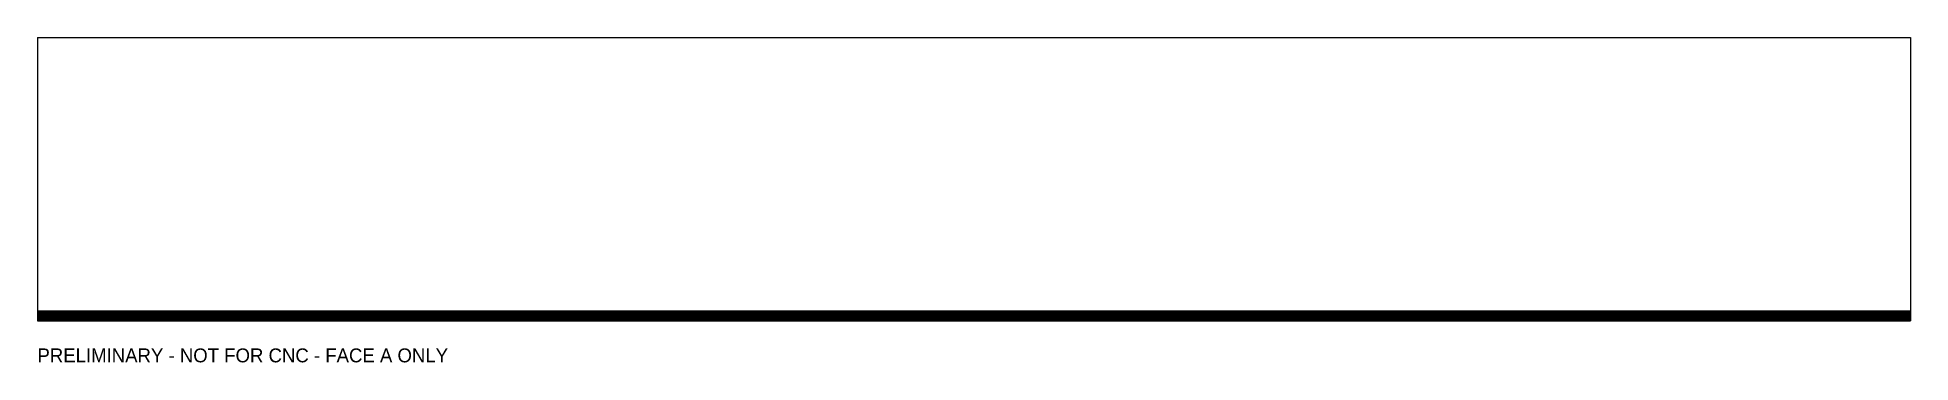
# Model space of a CAD drawing. Header units: millimetres. Extents: x 0 to 540, y -12 to 82.
import ezdxf

# ---------------------------------------------------------------- set-up
doc = ezdxf.new("R2010")
doc.units = ezdxf.units.MM
for name, color, linetype in [('CUT', 7, 'CONTINUOUS'), ('POCKET', 7, 'CONTINUOUS'), ('REFERENCE', 7, 'CONTINUOUS')]:
    doc.layers.add(name, color=color, linetype=linetype)

msp = doc.modelspace()

# ---------------------------------------------------------------- linework, layer by layer
at = {"layer": 'CUT'}
for p, q in [((0, 81.57), (0, 0)), ((0, 81.57), (539.6, 81.57)), ((539.6, 81.57), (539.6, 0)), ((0, 0), (539.6, 0))]:
    msp.add_line(p, q, dxfattribs=at)
at = {"layer": 'POCKET'}
for p, q in [((0, 2.79), (539.6, 2.79)), ((0, 2.79), (0, 0)), ((0, 2.62), (539.6, 2.62)), ((0, 2.62), (0, 0)), ((0, 2.45), (539.6, 2.45)), ((0, 2.45), (0, 0)), ((0, 2.27), (539.6, 2.27)), ((0, 2.27), (0, 0)), ((0, 2.1), (539.6, 2.1)), ((0, 2.1), (0, 0)), ((0, 1.92), (539.6, 1.92)), ((0, 1.92), (0, 0)), ((0, 1.75), (539.6, 1.75)), ((0, 1.75), (0, 0)), ((0, 1.57), (539.6, 1.57)), ((0, 1.57), (0, 0)), ((0, 1.4), (539.6, 1.4)), ((0, 1.4), (0, 0)), ((0, 1.22), (539.6, 1.22)), ((0, 1.22), (0, 0)), ((0, 1.05), (539.6, 1.05)), ((0, 1.05), (0, 0)), ((0, 0.87), (539.6, 0.87)), ((0, 0.87), (0, 0)), ((0, 0.7), (539.6, 0.7)), ((0, 0.7), (0, 0)), ((0, 0.52), (539.6, 0.52)), ((0, 0.52), (0, 0)), ((0, 0.35), (539.6, 0.35)), ((0, 0.35), (0, 0)), ((0, 0.17), (539.6, 0.17)), ((0, 0.17), (0, 0)), ((0, 0), (539.6, 0)), ((0, 0), (539.6, 0)), ((0, 0), (539.6, 0)), ((0, 0), (539.6, 0)), ((0, 0), (539.6, 0)), ((0, 0), (539.6, 0)), ((0, 0), (539.6, 0)), ((0, 0), (539.6, 0)), ((0, 0), (539.6, 0)), ((0, 0), (539.6, 0)), ((0, 0), (539.6, 0)), ((0, 0), (539.6, 0)), ((0, 0), (539.6, 0)), ((0, 0), (539.6, 0)), ((0, 0), (539.6, 0)), ((0, 0), (539.6, 0)), ((539.6, 2.79), (539.6, 0)), ((539.6, 2.62), (539.6, 0)), ((539.6, 2.45), (539.6, 0)), ((539.6, 2.27), (539.6, 0)), ((539.6, 2.1), (539.6, 0)), ((539.6, 1.92), (539.6, 0)), ((539.6, 1.75), (539.6, 0)), ((539.6, 1.57), (539.6, 0)), ((539.6, 1.4), (539.6, 0)), ((539.6, 1.22), (539.6, 0)), ((539.6, 1.05), (539.6, 0)), ((539.6, 0.87), (539.6, 0)), ((539.6, 0.7), (539.6, 0)), ((539.6, 0.52), (539.6, 0)), ((539.6, 0.35), (539.6, 0)), ((539.6, 0.17), (539.6, 0))]:
    msp.add_line(p, q, dxfattribs=at)
at = {"layer": 'REFERENCE'}
for p, q in [((0, 81.57), (0, 0)), ((0, 81.57), (539.6, 81.57)), ((539.6, 81.57), (539.6, 0)), ((0, 0), (539.6, 0))]:
    msp.add_line(p, q, dxfattribs=at)

# ---------------------------------------------------------------- texts
msp.add_text('PRELIMINARY - NOT FOR CNC - FACE A ONLY', height=4, dxfattribs=at).set_placement((0, -12))

doc.saveas('drawing.dxf')
